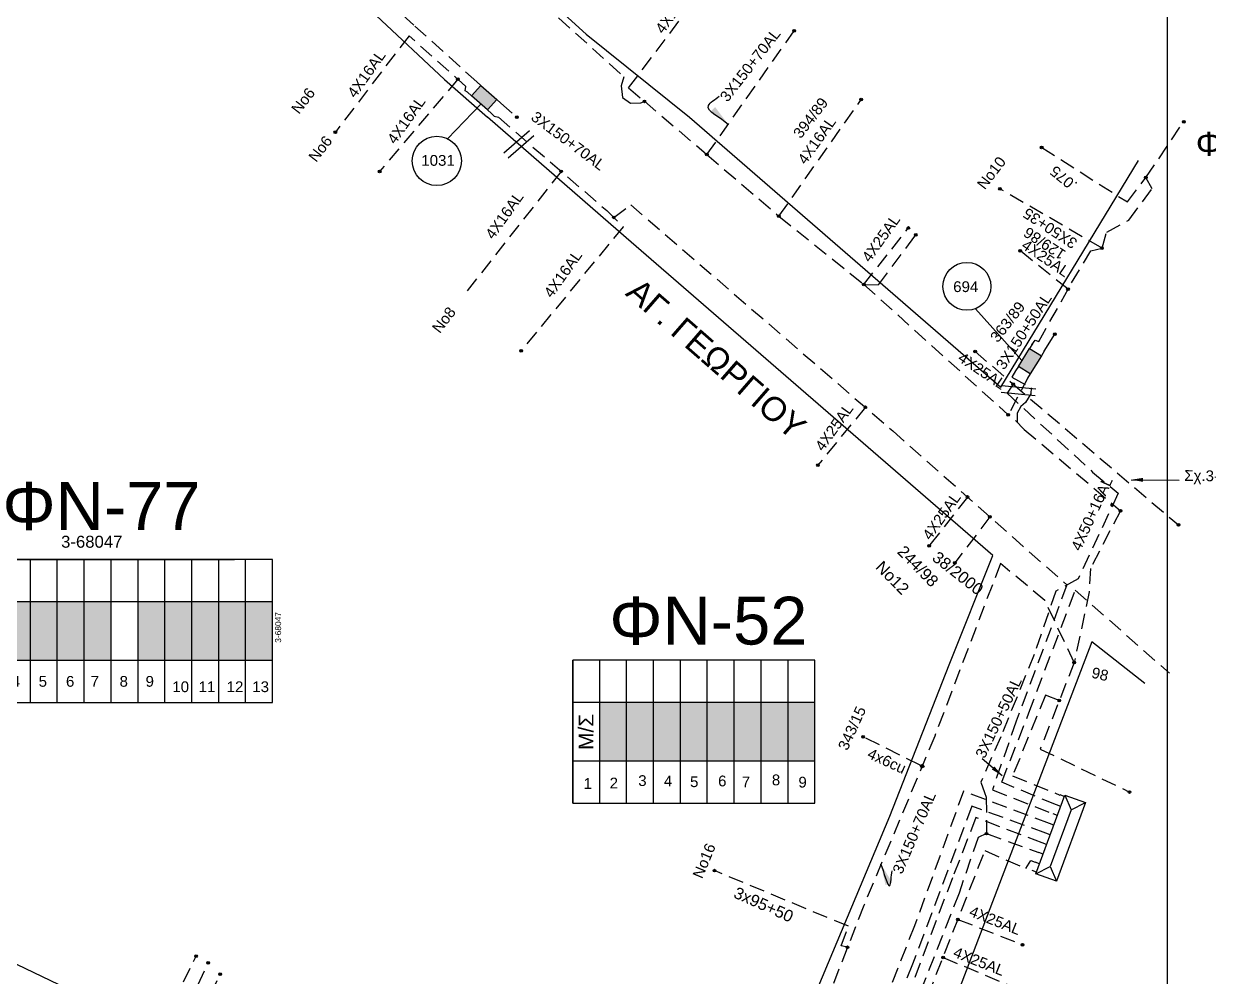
# Model space of a CAD drawing. Header units: millimetres. Extents: x 907 to 2022, y 699 to 1220.
# Drawn here: x 1806 to 1905.1, y 1043.7 to 1123.5 of the extents above; entities that cross this region are included whole.
import ezdxf
from ezdxf.enums import TextEntityAlignment as Align

# ---------------------------------------------------------------- set-up
doc = ezdxf.new("R2010")
doc.units = ezdxf.units.MM
doc.linetypes.add('DASHED', pattern=[19.05, 12.7, -6.35])
for name, color, linetype in [('Link Box 4 Διευθύνσεων', 7, 'Continuous'), ('Άγνωστα', 7, 'Continuous'), ('Ασφαλειοκιβώτια Χ.Τ 13 αναχωρήσεων', 7, 'Continuous'), ('Ασφαλειοκιβώτια Χ.Τ 9 αναχωρήσεων', 7, 'Continuous'), ('Γυμνά εναέρια ΧΤ και ΦΟΠ (3Φ)   4x50+16AL', 7, 'Continuous'), ('Επιγραφές - Σχήματα', 7, 'Continuous'), ('Καλώδια ΧΤ   3x150+50AL', 7, 'DASHED'), ('Καλώδια ΧΤ   3x150+50CU', 7, 'DASHED'), ('Συνδέσεις', 7, 'Continuous'), ('Τομή', 7, 'Continuous'), ('Υποσταθμός πόλεως', 7, 'Continuous'), ('Υπόβαθρο ΔΕΗ', 7, 'Continuous'), ('Υπόγεια καλώδια Δικτύου ΧΤ και Παρ. ΧΤ - 3X150+70 AL', 7, 'DASHED'), ('Υπόγεια καλώδια Παροχών ΧΤ   .075', 7, 'DASHED'), ('Υπόγεια καλώδια Παροχών ΧΤ   4x16AL', 7, 'DASHED'), ('Υπόγεια καλώδια Παροχών ΧΤ   4x25', 7, 'DASHED'), ('Υπόγεια καλώδια Παροχών ΧΤ   4x50AL', 7, 'DASHED'), ('Υπόγεια καλώδια Παροχών ΧΤ   4x6', 7, 'DASHED')]:
    doc.layers.add(name, color=color, linetype=linetype)
doc.styles.get("Standard").update_dxf_attribs({"font": 'arial.ttf'})
doc.linetypes.add('SYN_LINE', pattern='A,0.5,-0.0001,["/\\/\\/\\/",Standard,S=0.1,R=0,X=0,Y=-0.05],-0.25', length=0.7501)
doc.dimstyles.new('ISO-25', dxfattribs={"dimtxt": 2.5, "dimasz": 2.5, "dimexe": 1.25, "dimexo": 0.625, "dimtad": 1, "dimtxsty": 'Standard', "dimcen": 2.5, "dimadec": 0, "dimazin": 0, "dimtfac": 1, "dimtmove": 0, "dimatfit": 3, "dimfxl": 1, "dimarcsym": 0})

# ---------------------------------------------------------------- blocks, each defined once
blk = doc.blocks.new('ΤΟΜΗ')
at = {"layer": 'Τομή', "ltscale": 40}
for p, q in [((-5.68, 0), (5.68, 0)), ((5.68, -2.33), (-5.68, -2.33))]:
    blk.add_line(p, q, dxfattribs=at)
blk = doc.blocks.new('LINK BOX 4 ΑΝΑΧΩΡΗΣΕΩΝ')
at = {"layer": 'Link Box 4 Διευθύνσεων', "ltscale": 40}
blk.add_hatch(color=256, dxfattribs=at).paths.add_polyline_path([(-3.54, 0), (-3.54, -4.67), (3.54, -4.67), (3.54, 0)])
for p, q in [((-3.54, 0), (-5.33, 0)), ((5.33, 0), (3.54, 0)), ((-3.54, -4.67), (-5.33, -4.67)), ((5.33, -4.67), (3.54, -4.67))]:
    blk.add_line(p, q, dxfattribs=at)
blk.add_lwpolyline([(-3.54, -4.67), (-3.54, 0), (3.54, 0), (3.54, -4.67)], close=True, dxfattribs=at)
blk = doc.blocks.new('_ΣΥΝΔΕΣΗ')
at = {"layer": 'Συνδέσεις', "linetype": 'SYN_LINE', "ltscale": 40}
blk.add_hatch(color=256, dxfattribs=at).paths.add_polyline_path([(0.5, -0.01, 1), (-0.5, -0.01, 1)])
at = {"layer": 'Συνδέσεις'}
blk.add_circle((0, -0.01), 0.5, dxfattribs=at)
blk = doc.blocks.new('ΥΠΟΣΤΑΘΜΟΣ ΠΟΛΕΩΣ 9 ΑΝΑΧΩΡΗΣΕΩΝ')
at = {"layer": 'Υποσταθμός πόλεως', "ltscale": 40}
for p, q in [((-9.63, -2.82), (-9.63, -4)), ((-7.12, -2.82), (-7.12, -4)), ((-4.84, -2.82), (-4.84, -4)), ((-2.36, -2.82), (-2.36, -4)), ((0.09, -2.82), (0.09, -4)), ((2.55, -2.82), (2.55, -4)), ((5.02, -2.82), (5.02, -4)), ((7.48, -2.82), (7.48, -4)), ((9.61, -2.82), (9.61, -4))]:
    blk.add_line(p, q, dxfattribs=at)
blk.add_lwpolyline([(-10.02, 2.82), (10.02, 2.82), (10.02, -2.82), (-10.02, -2.82)], close=True, dxfattribs=at)
for points in [[(-7.21, 0), (-10.02, 2.82)], [(-10.02, -2.82), (-7.21, 0)], [(-7.21, 0), (7.21, 0)], [(7.21, 0), (10.02, 2.82)], [(10.02, -2.82), (7.21, 0)]]:
    blk.add_lwpolyline(points, dxfattribs=at)
at = {"layer": 'Υποσταθμός πόλεως', "linetype": 'SYN_LINE', "ltscale": 40, "flags": 1}
for tag, p in [('ΜΕΤΑΣΧΗΜΑΤΙΣΜΟΣ', (10.79, 1.71)), ('ΙΣΧΥΣ', (10.77, -1.08)), ('ΑΡΙΘΜΟΣ', (10.89, -3.8))]:
    blk.add_attdef(tag, p, '', height=1.8, dxfattribs=at)
blk = doc.blocks.new('ΑΣΦΑΛΕΙΟΚΙΒΩΤΙΟ ΥΠΟΣΤΑΘΜΟΥ 13 ΑΝΑΧΩΡΗΣΕΩΝ')
at = {"layer": 'Ασφαλειοκιβώτια Χ.Τ 13 αναχωρήσεων', "ltscale": 40}
for p, q in [((-23.86, 58.34), (23.96, 58.34)), ((-9.78, 58.34), (-9.78, -58.66)), ((9.87, 58.34), (9.87, -58.66)), ((23.96, 58.34), (23.96, -45.89)), ((-23.86, 49.34), (23.96, 49.34)), ((-23.86, 40.34), (23.96, 40.34)), ((-23.86, 31.34), (23.96, 31.34)), ((-23.86, 22.34), (23.96, 22.34)), ((-23.86, 13.34), (23.96, 13.34)), ((-23.86, 4.34), (23.96, 4.34)), ((-23.86, -4.66), (23.96, -4.66)), ((-23.86, -13.66), (23.96, -13.66)), ((-23.86, -22.66), (23.96, -22.66)), ((-23.86, -31.66), (23.96, -31.66)), ((-23.86, -40.66), (23.96, -40.66)), ((-23.86, -49.66), (23.96, -49.66))]:
    blk.add_line(p, q, dxfattribs=at)
at = {"layer": 'Ασφαλειοκιβώτια Χ.Τ 13 αναχωρήσεων'}
blk.add_lwpolyline([(-23.86, -58.66), (23.96, -58.66), (23.96, 58.34), (-23.86, 58.34)], close=True, dxfattribs=at)
for s, p in [('1', (-18.64, 55.26)), ('2', (-18.64, 46.69)), ('3', (-18.64, 37.62)), ('4', (-18.64, 28.59)), ('5', (-18.64, 19.58)), ('6', (-18.64, 10.45)), ('7', (-18.64, 2.2)), ('8', (-18.64, -7.48)), ('9', (-18.64, -16.18)), ('10', (-20.44, -25.14)), ('11', (-20.44, -33.94)), ('12', (-20.44, -43.31)), ('13', (-20.44, -51.88))]:
    blk.add_text(s, height=3.6, rotation=270, dxfattribs=at).set_placement(p)
at = {"layer": 'Ασφαλειοκιβώτια Χ.Τ 13 αναχωρήσεων', "ltscale": 40}
for tag, height, p in [('ΟΝΟΜΑ', 5, (1.15, 62.43)), ('ΚΕΙΜΕΝΟ 1', 2, (17.15, 53.4)), ('ΚΕΙΜΕΝΟ 2', 2, (17.15, 44.69)), ('ΚΕΙΜΕΝΟ 3', 2, (16.99, 35.93)), ('ΚΕΙΜΕΝΟ 4', 2, (16.99, 26.95)), ('ΚΕΙΜΕΝΟ 5', 2, (16.99, 18.11)), ('ΚΕΙΜΕΝΟ 6', 2, (16.99, 9.19)), ('ΚΕΙΜΕΝΟ 7', 2, (16.99, 0.11)), ('ΚΕΙΜΕΝΟ 8', 2, (16.99, -8.61)), ('ΚΕΙΜΕΝΟ 9', 2, (16.99, -17.74)), ('ΚΕΙΜΕΝΟ 10', 2, (16.99, -26.96)), ('ΚΕΙΜΕΝΟ 11', 2, (16.99, -36.04)), ('ΚΕΙΜΕΝΟ 12', 2, (16.99, -44.96)), ('ΚΕΙΜΕΝΟ 13', 2, (16.99, -54.16)), ('ΣΧ', 2, (1.2, -60.52))]:
    blk.add_attdef(tag, text='', height=height, dxfattribs=at).set_placement(p, align=Align.MIDDLE_CENTER)
blk = doc.blocks.new('ΑΣΦΑΛΕΙΟΚΙΒΩΤΙΟ ΥΠΟΣΤΑΘΜΟΥ 9 ΑΝΑΧΩΡΗΣΕΩΝ')
at = {"layer": 'Ασφαλειοκιβώτια Χ.Τ 9 αναχωρήσεων', "ltscale": 40}
for p, q in [((-23.8, 40.36), (24.02, 40.36)), ((-9.72, 40.36), (-9.72, -40.64)), ((9.94, 40.36), (9.94, -40.64)), ((-23.8, 31.36), (24.02, 31.36)), ((-23.8, 22.36), (24.02, 22.36)), ((-23.8, 13.36), (24.02, 13.36)), ((-23.8, 4.36), (24.02, 4.36)), ((-23.8, -4.64), (24.02, -4.64)), ((-23.8, -13.64), (24.02, -13.64)), ((-23.8, -22.64), (24.02, -22.64)), ((-23.8, -31.64), (24.02, -31.64))]:
    blk.add_line(p, q, dxfattribs=at)
at = {"layer": 'Ασφαλειοκιβώτια Χ.Τ 9 αναχωρήσεων'}
blk.add_lwpolyline([(-23.8, -40.64), (24.02, -40.64), (24.02, 40.36), (-23.8, 40.36)], close=True, dxfattribs=at)
for s, p in [('1', (-19.06, 36.75)), ('2', (-18.9, 28.02)), ('3', (-18.08, 18.46)), ('4', (-18.2, 9.88)), ('5', (-18.46, 1.13)), ('6', (-18.21, -8.26)), ('7', (-18.52, -16.19)), ('8', (-17.85, -26.23)), ('9', (-18.61, -35.12))]:
    blk.add_text(s, height=3.6, rotation=270, dxfattribs=at).set_placement(p)
at = {"layer": 'Ασφαλειοκιβώτια Χ.Τ 9 αναχωρήσεων', "ltscale": 40}
for tag, height, p in [('ΟΝΟΜΑ', 5, (-0.16, 44.31)), ('ΚΕΙΜΕΝΟ 1', 2, (17.06, 35.59)), ('ΚΕΙΜΕΝΟ 2', 2, (17.06, 26.88)), ('ΚΕΙΜΕΝΟ 3', 2, (17.06, 17.69)), ('ΚΕΙΜΕΝΟ 4', 2, (17.06, 8.71)), ('ΚΕΙΜΕΝΟ 5', 2, (17.06, -0.13)), ('ΚΕΙΜΕΝΟ 6', 2, (17.06, -9.05)), ('ΚΕΙΜΕΝΟ 7', 2, (17.06, -18.13)), ('ΚΕΙΜΕΝΟ 8', 2, (17.06, -26.85)), ('ΚΕΙΜΕΝΟ 9', 2, (17.06, -35.99)), ('ΣΧ', 2, (-0.1, -42.64))]:
    blk.add_attdef(tag, text='', height=height, dxfattribs=at).set_placement(p, align=Align.MIDDLE_CENTER)
blk = doc.blocks.new('TSONTA XT1')
at = {"ltscale": 40}
h = blk.add_hatch(color=256, dxfattribs=at)
h.dxf.hatch_style = 1
h.paths.add_polyline_path([(595.96, 2487.66), (597.07, 2488.77), (595.96, 2489.87), (594.85, 2488.77)])
blk.add_lwpolyline([(594.85, 2488.77), (595.96, 2489.87), (597.07, 2488.77), (595.96, 2487.66)], close=True, dxfattribs=at)

msp = doc.modelspace()

# ---------------------------------------------------------------- hatches: boundary and pattern name
at = {"layer": 'Ασφαλειοκιβώτια Χ.Τ 13 αναχωρήσεων'}
h = msp.add_hatch(color=133, dxfattribs=at)
h.dxf.hatch_style = 1
h.paths.add_polyline_path([(1806.523, 1075.172), (1804.273, 1075.172), (1804.273, 1070.258), (1806.523, 1070.258)])
h = msp.add_hatch(color=5, dxfattribs=at)
h.dxf.hatch_style = 1
h.paths.add_polyline_path([(1808.773, 1075.172), (1806.523, 1075.172), (1806.523, 1070.258), (1808.773, 1070.258)])
h = msp.add_hatch(color=6, dxfattribs=at)
h.dxf.hatch_style = 1
h.paths.add_polyline_path([(1811.023, 1075.172), (1808.773, 1075.172), (1808.773, 1070.258), (1811.023, 1070.258)])
h = msp.add_hatch(color=2, dxfattribs=at)
h.dxf.hatch_style = 1
h.paths.add_polyline_path([(1811.023, 1070.258), (1813.273, 1070.258), (1813.273, 1075.172), (1811.023, 1075.172)])
h = msp.add_hatch(color=1, dxfattribs=at)
h.dxf.hatch_style = 1
h.paths.add_polyline_path([(1817.773, 1075.172), (1815.523, 1075.172), (1815.523, 1070.258), (1817.773, 1070.258)])
h = msp.add_hatch(color=62, dxfattribs=at)
h.dxf.hatch_style = 1
h.paths.add_polyline_path([(1820.023, 1075.172), (1817.773, 1075.172), (1817.773, 1070.258), (1820.023, 1070.258)])
h = msp.add_hatch(color=173, dxfattribs=at)
h.dxf.hatch_style = 1
h.paths.add_polyline_path([(1822.273, 1075.172), (1820.023, 1075.172), (1820.023, 1070.258), (1822.273, 1070.258)])
h = msp.add_hatch(color=27, dxfattribs=at)
h.dxf.hatch_style = 1
h.paths.add_polyline_path([(1824.523, 1075.172), (1822.273, 1075.172), (1822.273, 1070.258), (1824.523, 1070.258)])
h = msp.add_hatch(color=156, dxfattribs=at)
h.dxf.hatch_style = 1
h.paths.add_polyline_path([(1826.773, 1075.172), (1824.523, 1075.172), (1824.523, 1070.258), (1826.773, 1070.258)])
at = {"layer": 'Ασφαλειοκιβώτια Χ.Τ 9 αναχωρήσεων'}
h = msp.add_hatch(color=2, dxfattribs=at)
h.dxf.hatch_style = 1
h.paths.add_polyline_path([(1854.128, 1061.837), (1856.378, 1061.837), (1856.378, 1066.75), (1854.128, 1066.75)])
h = msp.add_hatch(color=133, dxfattribs=at)
h.dxf.hatch_style = 1
h.paths.add_polyline_path([(1858.628, 1066.75), (1856.378, 1066.75), (1856.378, 1061.837), (1858.628, 1061.837)])
h = msp.add_hatch(color=27, dxfattribs=at)
h.dxf.hatch_style = 1
h.paths.add_polyline_path([(1860.878, 1066.75), (1858.628, 1066.75), (1858.628, 1061.837), (1860.878, 1061.837)])
h = msp.add_hatch(color=6, dxfattribs=at)
h.dxf.hatch_style = 1
h.paths.add_polyline_path([(1863.128, 1066.75), (1860.878, 1066.75), (1860.878, 1061.837), (1863.128, 1061.837)])
h = msp.add_hatch(color=156, dxfattribs=at)
h.dxf.hatch_style = 1
h.paths.add_polyline_path([(1863.128, 1061.837), (1865.378, 1061.837), (1865.378, 1066.75), (1863.128, 1066.75)])
h = msp.add_hatch(color=85, dxfattribs=at)
h.dxf.hatch_style = 1
h.paths.add_polyline_path([(1867.628, 1066.75), (1865.378, 1066.75), (1865.378, 1061.837), (1867.628, 1061.837)])
h = msp.add_hatch(color=1, dxfattribs=at)
h.dxf.hatch_style = 1
h.paths.add_polyline_path([(1867.628, 1061.837), (1869.878, 1061.837), (1869.878, 1066.75), (1867.628, 1066.75)])
h = msp.add_hatch(color=173, dxfattribs=at)
h.dxf.hatch_style = 1
h.paths.add_polyline_path([(1869.878, 1061.837), (1872.128, 1061.837), (1872.128, 1066.75), (1869.878, 1066.75)])

# ---------------------------------------------------------------- linework, layer by layer
at = {"layer": 'Άγνωστα', "color": 1, "linetype": 'DASHED', "ltscale": 0.1}
for points in [[(1896.139, 1104.721), (1887.606, 1109.681)], [(1886.766, 1082.246), (1883.831, 1078.401)]]:
    msp.add_lwpolyline(points, dxfattribs=at)
at = {"layer": 'Άγνωστα', "ltscale": 0.1}
msp.add_lwpolyline([(1891.313, 1096.098), (1892.203, 1097.521)], dxfattribs=at)
at = {"layer": 'Άγνωστα', "color": 2, "linetype": 'DASHED', "ltscale": 0.1}
for points in [[(1888.911, 1094.458), (1888.59, 1093.929), (1890.218, 1093.033), (1890.195, 1092.537), (1889.746, 1091.806), (1889.345, 1091.476), (1889.038, 1090.909), (1889.038, 1090.603), (1889.038, 1090.188)], [(1888.909, 1090.321), (1889.639, 1089.568), (1897.679, 1082.762)], [(1897.679, 1082.762), (1897.679, 1082.762), (1895.17, 1077.926), (1895.072, 1075.994), (1893.814, 1070.075), (1890.977, 1062.831), (1898.437, 1059.239)], [(1874.858, 1046.255), (1874.318, 1046.383), (1874.927, 1048.011), (1863.736, 1052.666)]]:
    msp.add_lwpolyline(points, dxfattribs=at)
at = {"layer": 'Άγνωστα', "color": 27, "linetype": 'DASHED', "ltscale": 0.1}
msp.add_lwpolyline([(1888.708, 1093.34), (1888.708, 1093.34), (1902.528, 1081.575)], dxfattribs=at)
at = {"layer": 'Γυμνά εναέρια ΧΤ και ΦΟΠ (3Φ)   4x50+16AL', "color": 27, "linetype": 'DASHED', "ltscale": 0.1}
msp.add_lwpolyline([(1888.718, 1093.348), (1888.194, 1092.595), (1895.354, 1085.999), (1897.498, 1084.22), (1894.139, 1077.064), (1892.268, 1076.039), (1890.463, 1070.737), (1887.671, 1063.857), (1885.997, 1060.053), (1886.308, 1059.201), (1886.453, 1058.803), (1886.488, 1055.759), (1890.848, 1054.183)], dxfattribs=at)
at = {"layer": 'Επιγραφές - Σχήματα'}
msp.add_lwpolyline([(918.43, 1208.801), (1901.6, 1208.801), (1901.6, 707.265), (918.43, 707.265)], close=True, dxfattribs=at)
at = {"layer": 'Επιγραφές - Σχήματα', "ltscale": 0.1}
for points in [[(1841.389, 1113.874), (1841.389, 1113.874), (1844.191, 1116.766)], [(1885.559, 1099.653), (1889.447, 1095.314)]]:
    msp.add_lwpolyline(points, dxfattribs=at)
at = {"layer": 'Επιγραφές - Σχήματα', "linetype": 'Continuous'}
for centre, radius in [((1840.51, 1112.012), 2.059), ((1884.839, 1101.525), 2.005)]:
    msp.add_circle(centre, radius, dxfattribs=at)
at = {"layer": 'Καλώδια ΧΤ   3x150+50AL', "color": 1, "ltscale": 0.1}
for points in [[(1890.27, 1096.631), (1890.539, 1097.025), (1890.86, 1096.911), (1893.598, 1101.827), (1895.2, 1104.499), (1896.139, 1104.721), (1896.534, 1106.054), (1898.386, 1107.066), (1900.334, 1109.681), (1899.808, 1110.623)], [(1855.3, 1107.293), (1856.733, 1108.34), (1878.642, 1089.432), (1893.203, 1076.552), (1888.968, 1065.156), (1886.972, 1059.412)], [(1886.972, 1059.412), (1892.045, 1057.42)]]:
    msp.add_lwpolyline(points, dxfattribs=at)
at = {"layer": 'Καλώδια ΧΤ   3x150+50AL', "color": 173, "ltscale": 0.1}
for points in [[(1887.751, 1060.068), (1890.026, 1065.854), (1893.893, 1076.115), (1901.791, 1069.171)], [(1892.321, 1058.167), (1887.751, 1060.068)]]:
    msp.add_lwpolyline(points, dxfattribs=at)
at = {"layer": 'Καλώδια ΧΤ   3x150+50AL', "color": 2, "ltscale": 0.1}
msp.add_lwpolyline([(1892.566, 1066.888), (1891.408, 1067.348), (1888.661, 1060.598), (1892.626, 1058.99)], dxfattribs=at)
at = {"layer": 'Καλώδια ΧΤ   3x150+50AL', "color": 6, "ltscale": 0.1}
for points in [[(1884.557, 1059.308), (1880.461, 1048.047), (1875.35, 1035.088), (1866.875, 1014.126), (1845.627, 1024.09), (1819.258, 1037.108), (1822.392, 1044.003)], [(1891.743, 1056.604), (1884.557, 1059.308)]]:
    msp.add_lwpolyline(points, dxfattribs=at)
at = {"layer": 'Καλώδια ΧΤ   3x150+50AL', "color": 156, "ltscale": 0.1}
for points in [[(1885.244, 1058.057), (1880.304, 1044.84), (1867.314, 1012.958), (1855.469, 1018.347), (1825.954, 1033.079), (1818.056, 1036.982), (1818.135, 1037.958), (1821.395, 1044.958)], [(1891.446, 1055.801), (1885.244, 1058.057)], [(1818.114, 1037.704), (1816.824, 1038.227), (1820.372, 1045.513)]]:
    msp.add_lwpolyline(points, dxfattribs=at)
at = {"layer": 'Καλώδια ΧΤ   3x150+50AL', "color": 133, "ltscale": 0.1}
for points in [[(1885.596, 1057.096), (1883.625, 1052.052), (1876.844, 1034.088), (1867.626, 1011.569), (1848.189, 1021.168), (1825.722, 1032.234), (1816.35, 1036.928)], [(1891.148, 1054.993), (1885.596, 1057.096)]]:
    msp.add_lwpolyline(points, dxfattribs=at)
at = {"layer": 'Καλώδια ΧΤ   3x150+50AL', "color": 27, "ltscale": 0.1}
msp.add_lwpolyline([(1886.488, 1055.759), (1885.769, 1055.441), (1884.18, 1050.787), (1878.543, 1036.39), (1874.272, 1025.479), (1868.119, 1010.568), (1861.181, 1013.727), (1845.621, 1021.506), (1823.137, 1032.545), (1815.419, 1036.225), (1815.127, 1038.173), (1793.69, 1048.295), (1792.533, 1047.873), (1780.369, 1053.669), (1780.369, 1053.669), (1780.369, 1053.669)], dxfattribs=at)
at = {"layer": 'Καλώδια ΧΤ   3x150+50AL', "color": 85, "ltscale": 0.1}
msp.add_lwpolyline([(1900.033, 988.252), (1868.841, 1002.207), (1867.916, 1003.563), (1866.838, 1004.13), (1867.169, 1005.258), (1869.298, 1011.569), (1880.894, 1040.419), (1886.344, 1054.337), (1889.761, 1052.851), (1890.181, 1053.511), (1890.549, 1053.375)], dxfattribs=at)
at = {"layer": 'Καλώδια ΧΤ   3x150+50CU', "color": 85, "ltscale": 0.1}
msp.add_lwpolyline([(1843.867, 1118.624), (1838.579, 1123.365), (1822.437, 1138.334), (1804.369, 1154.266)], dxfattribs=at)
at = {"layer": 'Καλώδια ΧΤ   3x150+50CU', "color": 6, "ltscale": 0.1}
msp.add_lwpolyline([(1838.175, 1133.976), (1840.643, 1131.291), (1842.194, 1131.626), (1856.148, 1119.059), (1855.916, 1118.281), (1856.034, 1117.319), (1856.694, 1116.857), (1857.565, 1116.871), (1857.867, 1116.995)], dxfattribs=at)
at = {"layer": 'Υπόβαθρο ΔΕΗ', "ltscale": 0.1}
msp.add_lwpolyline([(1900.117, 1159.273), (1884.404, 1194.19), (1829.198, 1174.573), (1810.037, 1166.895, 0.488269), (1808.589, 1161.884), (1821.266, 1151.424), (1853.013, 1122.613), (1861.642, 1115.664)], format="xyb", dxfattribs=at)
for points in [[(1788.213, 1115.664), (1791.646, 1144.847), (1799.883, 1155.991), (1829.724, 1129.558), (1841.153, 1118.816), (1844.742, 1115.664)], [(1788.213, 1115.664), (1785.408, 1093.639), (1784.427, 1084.726), (1780.75, 1076.392), (1777.05, 1066.051), (1774.661, 1059.957), (1783.072, 1055.524), (1820.701, 1037.475), (1861.642, 1017.24), (1878.383, 1057.234), (1883.357, 1069.871), (1886.997, 1079.026), (1856.355, 1105.586), (1844.742, 1115.664)], [(1861.642, 1115.664), (1887.671, 1093.088), (1899.182, 1112.036)], [(1899.721, 1068.303), (1895.283, 1071.796), (1891.075, 1060.791), (1883.826, 1041.801), (1872.133, 1012.309), (1874.027, 1011.569)]]:
    msp.add_lwpolyline(points, dxfattribs=at)
at = {"layer": 'Υπόγεια καλώδια Δικτύου ΧΤ και Παρ. ΧΤ - 3X150+70 AL', "color": 6, "ltscale": 0.1}
msp.add_line((1889.959, 1093.929), (1888.293, 1090.784), dxfattribs=at)
for points in [[(1863.098, 1112.549), (1870.391, 1122.893)], [(1856.54, 1118.124), (1857.868, 1116.998), (1863.098, 1112.549), (1869.121, 1107.393), (1876.228, 1101.687), (1888.293, 1090.784)]]:
    msp.add_lwpolyline(points, dxfattribs=at)
at = {"layer": 'Υπόγεια καλώδια Δικτύου ΧΤ και Παρ. ΧΤ - 3X150+70 AL', "color": 1, "ltscale": 0.1}
for points in [[(1845.851, 1116.845), (1847.205, 1115.664)], [(1845.072, 1115.976), (1845.298, 1115.756), (1845.666, 1115.664), (1854.715, 1107.862), (1856.101, 1106.513)]]:
    msp.add_lwpolyline(points, dxfattribs=at)
at = {"layer": 'Υπόγεια καλώδια Δικτύου ΧΤ και Παρ. ΧΤ - 3X150+70 AL', "color": 2, "ltscale": 0.1}
msp.add_lwpolyline([(1893.814, 1070.075), (1891.37, 1075.249), (1887.647, 1078.35), (1882.151, 1063.915), (1876.218, 1049.742), (1873.499, 1042.768), (1869.221, 1033.594)], dxfattribs=at)
at = {"layer": 'Υπόγεια καλώδια Παροχών ΧΤ   .075', "color": 1, "ltscale": 0.1}
msp.add_lwpolyline([(1891.093, 1113.145), (1898.258, 1108.583), (1899.808, 1110.623), (1902.977, 1115.294)], dxfattribs=at)
at = {"layer": 'Υπόγεια καλώδια Παροχών ΧΤ   4x16AL', "color": 6, "ltscale": 0.1}
for points in [[(1856.54, 1118.124), (1863.274, 1127.003)], [(1869.123, 1107.396), (1876.004, 1117.151)]]:
    msp.add_lwpolyline(points, dxfattribs=at)
at = {"layer": 'Υπόγεια καλώδια Παροχών ΧΤ   4x16AL', "color": 85, "ltscale": 0.1}
for points in [[(1838.185, 1122.487), (1832.023, 1114.41)], [(1843.088, 1117.755), (1842.891, 1117.887), (1842.947, 1118.245), (1838.185, 1122.487)], [(1842.269, 1118.849), (1835.73, 1111.134)]]:
    msp.add_lwpolyline(points, dxfattribs=at)
at = {"layer": 'Υπόγεια καλώδια Παροχών ΧΤ   4x16AL', "color": 1, "ltscale": 0.1}
for points in [[(1850.913, 1111.141), (1842.672, 1100.677)], [(1856.101, 1106.513), (1847.562, 1096.139)]]:
    msp.add_lwpolyline(points, dxfattribs=at)
at = {"layer": 'Υπόγεια καλώδια Παροχών ΧΤ   4x25', "color": 6, "ltscale": 0.1}
for points in [[(1876.158, 1101.69), (1877.457, 1101.643), (1880.558, 1105.829)], [(1876.202, 1101.654), (1879.944, 1106.411)]]:
    msp.add_lwpolyline(points, dxfattribs=at)
at = {"layer": 'Υπόγεια καλώδια Παροχών ΧΤ   4x25', "color": 1, "ltscale": 0.1}
for points in [[(1893.296, 1101.284), (1889.298, 1104.498)], [(1876.349, 1091.411), (1872.383, 1086.574)], [(1884.885, 1083.91), (1881.689, 1079.827)]]:
    msp.add_lwpolyline(points, dxfattribs=at)
at = {"layer": 'Υπόγεια καλώδια Παροχών ΧΤ   4x25', "color": 27, "ltscale": 0.1}
msp.add_lwpolyline([(1885.522, 1096.079), (1889.263, 1092.883)], dxfattribs=at)
at = {"layer": 'Υπόγεια καλώδια Παροχών ΧΤ   4x25', "color": 85, "ltscale": 0.1}
for points in [[(1884.092, 1048.587), (1889.497, 1046.468)], [(1882.846, 1045.404), (1888.293, 1043.113)]]:
    msp.add_lwpolyline(points, dxfattribs=at)
at = {"layer": 'Υπόγεια καλώδια Παροχών ΧΤ   4x6', "color": 2, "linetype": 'DASHED', "ltscale": 0.1}
msp.add_lwpolyline([(1880.936, 1061.489), (1876.153, 1063.853)], dxfattribs=at)

# ---------------------------------------------------------------- block references
at = {"layer": 'Link Box 4 Διευθύνσεων'}
for p, xscale, yscale, zscale, rotation in [((1844.08, 1116.866), 0.2499999999999998, 0.2499999999999998, 0.2499999999999998, 138.1215687688652), ((1889.617, 1095.587), 0.2499999999999997, 0.2499999999999997, 0.2499999999999997, 57.98676934938578)]:
    msp.add_blockref('LINK BOX 4 ΑΝΑΧΩΡΗΣΕΩΝ', p, dxfattribs=dict(at, xscale=xscale, yscale=yscale, zscale=zscale, rotation=rotation))
at = {"layer": 'Ασφαλειοκιβώτια Χ.Τ 13 αναχωρήσεων'}
ref = msp.add_blockref('ΑΣΦΑΛΕΙΟΚΙΒΩΤΙΟ ΥΠΟΣΤΑΘΜΟΥ 13 ΑΝΑΧΩΡΗΣΕΩΝ', (1812.108, 1072.703), dxfattribs=dict(at, xscale=0.25, yscale=0.25, zscale=0.25, rotation=90))
ref.add_attrib('ΣΧ', '3-68047', dxfattribs={"ltscale": 40, "height": 0.5, "rotation": 90}).set_placement((1827.239, 1073.004), align=Align.MIDDLE_CENTER)
at = {"layer": 'Ασφαλειοκιβώτια Χ.Τ 9 αναχωρήσεων', "xscale": 0.25, "yscale": 0.25, "zscale": 0.25, "rotation": 90}
msp.add_blockref('ΑΣΦΑΛΕΙΟΚΙΒΩΤΙΟ ΥΠΟΣΤΑΘΜΟΥ 9 ΑΝΑΧΩΡΗΣΕΩΝ', (1861.97, 1064.266), dxfattribs=at)
at = {"layer": 'Συνδέσεις', "xscale": 0.2249999999999091, "yscale": 0.2249999999999091, "zscale": 0.2249999999999091}
for p in [(1870.392, 1122.895), (1842.27, 1118.852), (1857.868, 1116.998), (1876.002, 1117.151), (1847.206, 1115.667), (1832.023, 1114.412), (1902.975, 1115.294), (1863.099, 1112.551), (1891.092, 1113.144), (1835.73, 1111.137), (1850.914, 1111.143), (1899.806, 1110.623), (1887.605, 1109.68), (1869.121, 1107.396), (1855.301, 1107.296), (1879.943, 1106.411), (1880.557, 1105.829), (1889.296, 1104.498), (1896.137, 1104.72), (1876.227, 1101.686), (1893.295, 1101.283), (1892.201, 1097.521), (1847.563, 1096.142), (1885.523, 1096.081), (1888.719, 1093.351), (1876.35, 1091.414), (1888.293, 1090.787), (1872.384, 1086.577), (1884.886, 1083.912), (1896.996, 1083.243), (1897.68, 1082.764), (1886.766, 1082.249), (1902.528, 1081.577), (1881.69, 1079.83), (1883.831, 1078.403), (1893.815, 1070.078), (1892.567, 1066.891), (1876.153, 1063.853), (1898.438, 1059.242), (1886.489, 1055.761), (1863.737, 1052.668), (1884.093, 1048.589), (1874.859, 1046.257), (1889.498, 1046.47), (1820.372, 1045.513), (1821.395, 1044.958), (1882.847, 1045.406), (1822.392, 1044.003)]:
    msp.add_blockref('_ΣΥΝΔΕΣΗ', p, dxfattribs=at)
at = {"layer": 'Συνδέσεις', "xscale": 0.1537592417720537, "yscale": 0.1537592417720537, "zscale": 0.1537592417720537, "rotation": 67.2838881047999}
msp.add_blockref('TSONTA XT1', (2198.701, 829.105), dxfattribs=at)
at = {"layer": 'Τομή', "xscale": 0.2499999999999998, "yscale": 0.2499999999999998, "zscale": 0.2499999999999998}
for p, rotation in [((1847.181, 1113.619), 40.92745951502572), ((1889.127, 1092.504), 174.4348439887826)]:
    msp.add_blockref('ΤΟΜΗ', p, dxfattribs=dict(at, rotation=rotation))
at = {"layer": 'Υποσταθμός πόλεως', "xscale": 0.35, "yscale": 0.325, "zscale": 0.25, "rotation": 249.7046306768267}
msp.add_blockref('ΥΠΟΣΤΑΘΜΟΣ ΠΟΛΕΩΣ 9 ΑΝΑΧΩΡΗΣΕΩΝ', (1892.677, 1055.379), dxfattribs=at)

# ---------------------------------------------------------------- texts
at = {"layer": 'Γυμνά εναέρια ΧΤ και ΦΟΠ (3Φ)   4x50+16AL', "color": 7, "insert": (1893.51, 1079.697), "char_height": 0.9, "width": 84.18588, "attachment_point": 1, "rotation": 65.5445}
msp.add_mtext('4X50+16AL', dxfattribs=at)
at = {"layer": 'Επιγραφές - Σχήματα', "char_height": 0.9, "attachment_point": 1}
for s, insert, rotation in [('No6', (1828.27, 1116.41), 52.38419), ('394/89', (1870.235, 1114.367), 52.38419), ('No6', (1829.706, 1112.392), 52.38419), ('No10', (1885.618, 1110.1), 52.38419), ('3X50+35', (1893.672, 1104.607), 146.72974), ('129/86', (1892.696, 1103.678), 146.72974), ('No8', (1840.038, 1098.083), 52.38419), ('363/89', (1886.71, 1097.307), 52.38419), ('Σχ.3-105612', (1903.024, 1086.159), 359.2585), ('{\\H1.0833x;244/98}', (1879.645, 1079.956), 314.45871), ('{\\H1.0833x;38/2000}', (1882.457, 1079.448), 321.82294), ('{\\H1.0833x;No12}', (1877.82, 1078.666), 314.45871), ('98', (1895.398, 1069.694), 347.07634), ('No16', (1861.866, 1052.278), 67.30457), ('{\\H1.0833x;3x95+50}', (1865.641, 1051.346), 335.93796)]:
    msp.add_mtext_dynamic_manual_height_columns(s, width=10.09091, gutter_width=12.5, heights=[0], dxfattribs=dict(at, insert=insert, rotation=rotation))
at = {"layer": 'Επιγραφές - Σχήματα', "linetype": 'Continuous', "char_height": 2, "attachment_point": 1}
for s, insert, width, rotation in [('ΦΝ-86/3η', (1903.964, 1114.434), 23.56556, 1.02002), ('ΑΓ. ΓΕΩΡΓΙΟΥ', (1857.518, 1102.355), 28.90423, 318.88457)]:
    msp.add_mtext(s, dxfattribs=dict(at, insert=insert, width=width, rotation=rotation))
at = {"layer": 'Επιγραφές - Σχήματα', "attachment_point": 1}
for s, insert, char_height in [('1031', (1839.214, 1112.508), 0.9), ('694', (1883.695, 1101.948), 0.9), ('ΦΝ-77', (1804.176, 1085.153), 4), ('ΦΝ-52', (1854.933, 1075.572), 4)]:
    msp.add_mtext_dynamic_manual_height_columns(s, width=10.09091, gutter_width=12.5, heights=[0], dxfattribs=dict(at, insert=insert, char_height=char_height))
at = {"layer": 'Επιγραφές - Σχήματα', "color": 7, "linetype": 'Continuous', "insert": (1809.088, 1080.67), "char_height": 1, "width": 21.02005, "attachment_point": 1}
msp.add_mtext('3-68047', dxfattribs=at)
at = {"layer": 'Επιγραφές - Σχήματα', "color": 7, "linetype": 'Continuous', "insert": (1852.362, 1062.761), "char_height": 1.25, "width": 5.6619, "attachment_point": 1, "rotation": 90}
msp.add_mtext('Μ/Σ', dxfattribs=at)
at = {"layer": 'Καλώδια ΧΤ   3x150+50AL', "color": 7, "char_height": 0.9, "width": 84.18588, "attachment_point": 1}
for insert, rotation in [((1887.202, 1094.967), 56.52054), ((1885.506, 1062.364), 64.506)]:
    msp.add_mtext('3X150+50AL', dxfattribs=dict(at, insert=insert, rotation=rotation))
at = {"layer": 'Υπόγεια καλώδια Δικτύου ΧΤ και Παρ. ΧΤ - 3X150+70 AL', "color": 7, "char_height": 0.9, "width": 84.18588, "attachment_point": 1}
for insert, rotation in [((1864.11, 1117.428), 52.01202), ((1848.843, 1116.234), 323.3987), ((1878.579, 1052.657), 66.88506)]:
    msp.add_mtext('3X150+70AL', dxfattribs=dict(at, insert=insert, rotation=rotation))
at = {"layer": 'Υπόγεια καλώδια Παροχών ΧΤ   .075', "color": 7, "insert": (1893.586, 1109.436), "char_height": 0.9, "width": 84.18588, "attachment_point": 1, "rotation": 140.7636}
msp.add_mtext('.075', dxfattribs=at)
at = {"layer": 'Υπόγεια καλώδια Παροχών ΧΤ   4x16AL', "color": 7, "char_height": 0.9, "width": 84.18588, "attachment_point": 1, "rotation": 54.57192}
for insert in [(1858.709, 1123.096), (1832.954, 1117.733), (1836.285, 1113.86), (1870.616, 1112.166), (1844.492, 1105.902), (1849.39, 1101.009)]:
    msp.add_mtext('4X16AL', dxfattribs=dict(at, insert=insert))
at = {"layer": 'Υπόγεια καλώδια Παροχών ΧΤ   4x25', "color": 7, "char_height": 0.9, "width": 84.18588, "attachment_point": 1}
for insert, rotation in [((1875.985, 1103.991), 54.5464), ((1889.827, 1105.505), 325.95586), ((1884.513, 1096.087), 325.95586), ((1872.07, 1088.19), 54.5464), ((1881.051, 1080.755), 54.5464), ((1885.288, 1049.744), 338.40494), ((1883.947, 1046.325), 338.40494)]:
    msp.add_mtext('4X25AL', dxfattribs=dict(at, insert=insert, rotation=rotation))
at = {"layer": 'Υπόγεια καλώδια Παροχών ΧΤ   4x50AL', "color": 7, "ltscale": 0.2, "char_height": 0.9, "attachment_point": 1}
for s, insert, rotation in [('343/15', (1874.02, 1063.015), 65.51209), ('4x6cu', (1876.807, 1062.944), 335.51209)]:
    msp.add_mtext_dynamic_manual_height_columns(s, width=1.8, gutter_width=12.5, heights=[0.118], dxfattribs=dict(at, insert=insert, rotation=rotation))

# ---------------------------------------------------------------- leaders
at = {"layer": 'Επιγραφές - Σχήματα', "path_type": 1}
for points in [[(1864.875, 1115.07), (1863.221, 1116.646), (1864.11, 1117.428)], [(1877.624, 1053.242), (1878.381, 1051.408), (1878.579, 1052.657)]]:
    msp.add_leader(points, dimstyle='ISO-25', override={"dimasz": 1.8, "dimtad": 0}, dxfattribs=at)
at = {"layer": 'Επιγραφές - Σχήματα', "ltscale": 40}
for points in [[(1898.567, 1085.355), (1902.599, 1085.309)], [(1887.801, 1060.607), (1886.112, 1062.02)]]:
    msp.add_leader(points, dimstyle='ISO-25', override={"dimasz": 1, "dimtad": 0}, dxfattribs=at)

doc.saveas('drawing.dxf')
